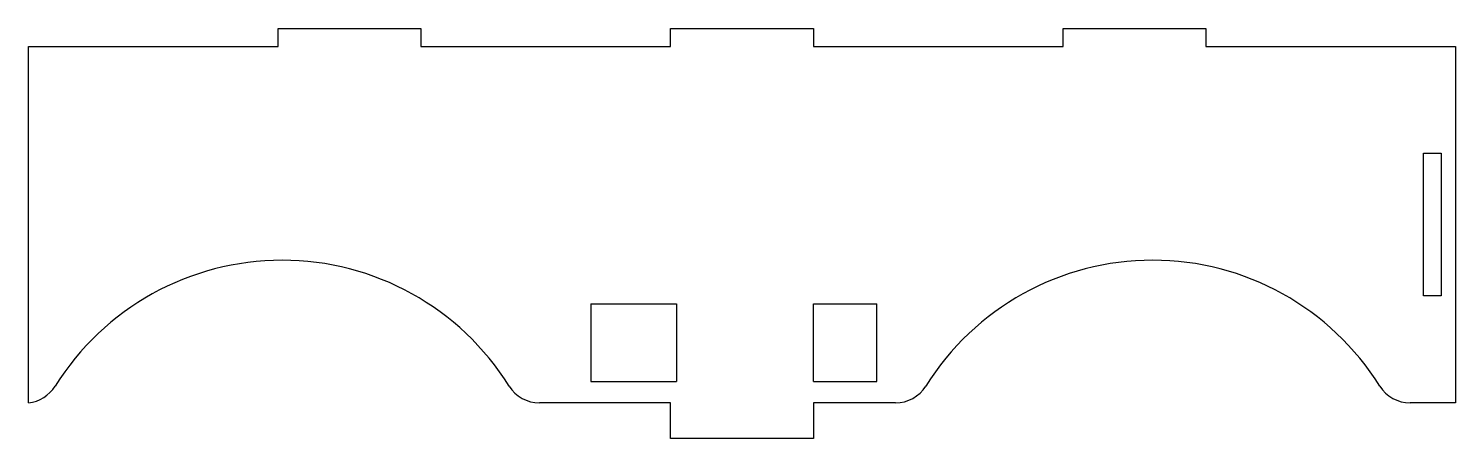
# Model space of a CAD drawing. Header units: millimetres. Extents: x -100 to 100, y -30 to 28.
import ezdxf

# ---------------------------------------------------------------- set-up
doc = ezdxf.new("R2010")
doc.units = ezdxf.units.MM

msp = doc.modelspace()

# ---------------------------------------------------------------- linework, layer by layer
at = {"color": 7, "linetype": 'Continuous', "lineweight": 25}
for p, q in [((-65, 25), (-65, 27.5)), ((-65, 27.5), (-45, 27.5)), ((-45, 27.5), (-45, 25)), ((-10, 25), (-10, 27.5)), ((-10, 27.5), (10, 27.5)), ((10, 27.5), (10, 25)), ((45, 25), (45, 27.5)), ((45, 27.5), (65, 27.5)), ((65, 27.5), (65, 25)), ((-100, 25), (-65, 25)), ((-100, -25), (-100, 25)), ((-45, 25), (-10, 25)), ((10, 25), (45, 25)), ((65, 25), (100, 25)), ((100, 25), (100, -25)), ((95.5, 10), (98, 10)), ((95.5, -10), (95.5, 10)), ((98, 10), (98, -10)), ((98, -10), (95.5, -10)), ((-21.19, -11.1), (-21.19, -22)), ((-21.19, -11.1), (-9.19, -11.1)), ((-9.19, -11.1), (-9.19, -22)), ((10.01, -11.1), (18.91, -11.1)), ((10.01, -22), (10.01, -11.1)), ((18.91, -22), (18.91, -11.1)), ((-21.19, -22), (-9.19, -22)), ((10.01, -22), (18.91, -22)), ((-10, -25), (-28.4, -25)), ((-10, -30), (-10, -25)), ((21.52, -25), (10, -25)), ((10, -25), (10, -30)), ((100, -25), (93.63, -25)), ((10, -30), (-10, -30))]:
    msp.add_line(p, q, dxfattribs=at)
for centre, radius, start, end in [((-64.45, -42.5), 37.5, 31.9657, 148.0785), ((57.57, -42.5), 37.5, 31.9657, 148.0343), ((-100.53, -20.03), 5, 276.0456, 328.0785), ((-28.4, -20), 5, 211.9657, 270), ((21.52, -20), 5, 270, 328.0343), ((93.63, -20), 5, 211.9657, 270)]:
    msp.add_arc(centre, radius, start, end, dxfattribs=at)

doc.saveas('drawing.dxf')
